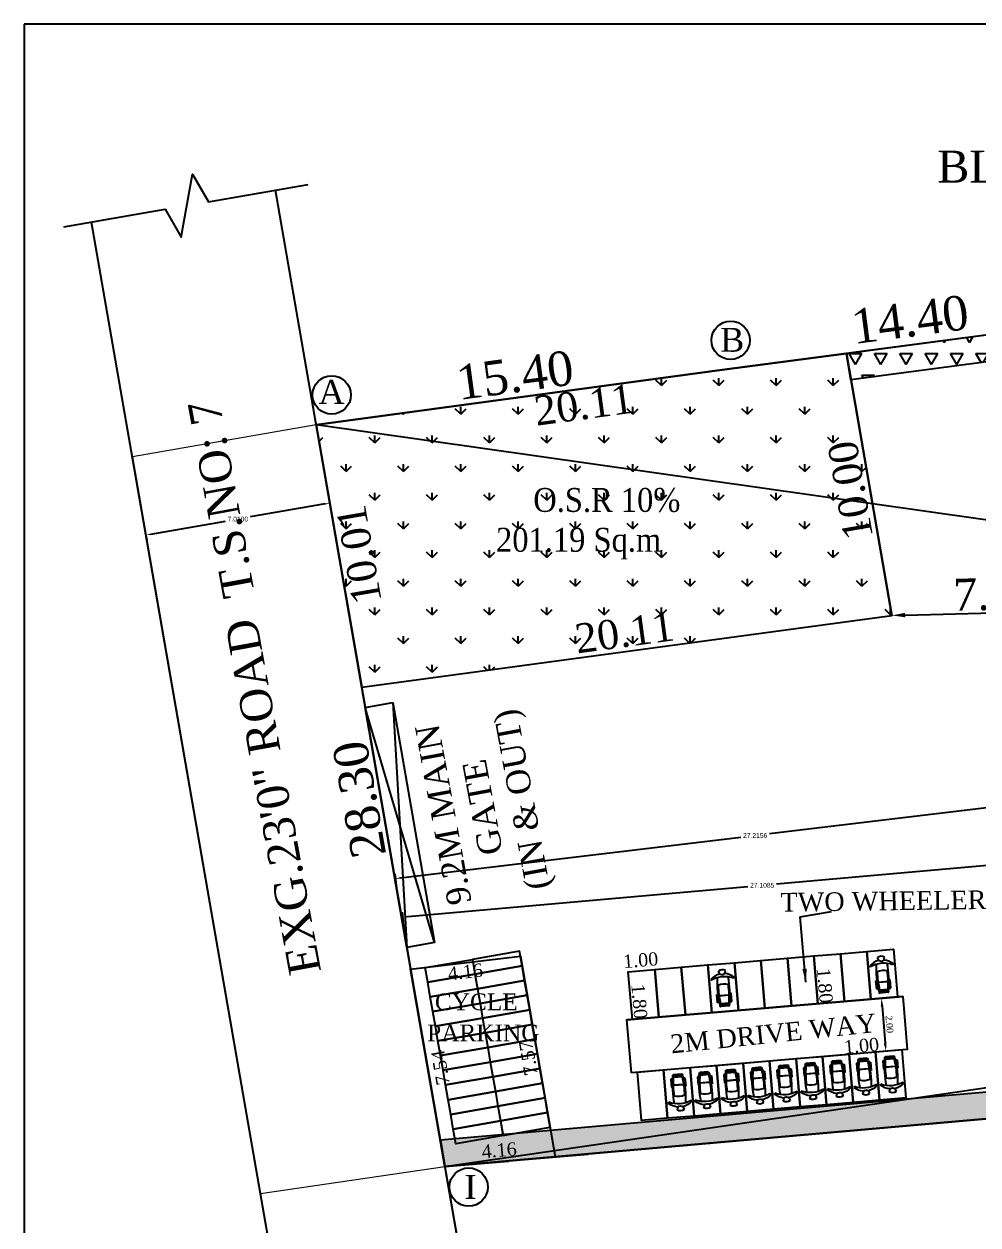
# Model space of a CAD drawing. Header units: metres. Extents: x 3660 to 3928, y -2018 to -1928.
# Drawn here: x 3660.39 to 3696.25, y -1979.98 to -1934.83 of the extents above; entities that cross this region are included whole.
import ezdxf

# ---------------------------------------------------------------- set-up
doc = ezdxf.new("R2010")
doc.units = ezdxf.units.M
doc.header["$LTSCALE"] = 2
for name, pattern in [('ACAD_ISO02W100', [15, 12, -3]), ('CONTINOUS', [0]), ('PHANTOM', [2.5, 1.25, -0.25, 0.25, -0.25, 0.25, -0.25])]:
    doc.linetypes.add(name, pattern=pattern)
for name, color, linetype in [('3', 4, 'PHANTOM'), ('BLK_1_LVL_0_FRONT_SETBACK', 2, 'Continuous'), ('CYCLE_PARKING', 250, 'Continuous'), ('OSR_PLAN', 7, 'Continuous'), ('PLOT_BOUNDARY', 70, 'Continuous'), ('RWH', 130, 'Continuous'), ('TWO_WHEELER_DRIVE_WAY', 6, 'Continuous')]:
    doc.layers.add(name, color=color, linetype=linetype)
doc.layers.add('NOTIFIED_ROAD', color=1, linetype='Continuous', lineweight=13)
doc.layers.add('ROAD_WIDTH', color=1, linetype='Continuous', lineweight=0)
doc.layers.add('SHORTEST_DIST_TO_ROAD', color=6, linetype='Continuous', plot=False)
doc.layers.add('TWO_WHEELER_PARKING', color=2, linetype='Continuous', plot=False)
doc.styles.add('1', font='times.ttf')
doc.styles.add('ANAND', font='times.ttf')
doc.styles.get("Standard").update_dxf_attribs({"font": 'arial.ttf'})
doc.styles.add('style1', font='times.ttf', dxfattribs={"width": 0.9})
doc.styles.add('style3', font='times.ttf')
doc.dimstyles.new('PLAN INNER', dxfattribs={"dimtxt": 1.25, "dimasz": 0.1, "dimexe": 0.18, "dimexo": 0.0625, "dimgap": 0.09, "dimtad": 1, "dimzin": 0, "dimdsep": 46, "dimtxsty": 'ANAND', "dimcen": 0.09, "dimse1": 1, "dimse2": 1, "dimsd1": 1, "dimsd2": 1, "dimadec": 0, "dimazin": 0, "dimtfac": 1, "dimtix": 1, "dimtofl": 0, "dimtmove": 2, "dimatfit": 0, "dimfxl": 0, "dimtolj": 1, "dimtzin": 0, "dimarcsym": 0})
doc.dimstyles.new('SETBACK', dxfattribs={"dimtxt": 1.25, "dimasz": 0.5, "dimexe": 0.18, "dimexo": 0.0625, "dimgap": 0.09, "dimtad": 1, "dimzin": 0, "dimdsep": 46, "dimtxsty": 'ANAND', "dimcen": 0.09, "dimse1": 1, "dimse2": 1, "dimadec": 0, "dimazin": 0, "dimtfac": 1, "dimtix": 1, "dimtofl": 0, "dimtmove": 2, "dimatfit": 0, "dimfxl": 0, "dimtolj": 1, "dimtzin": 0, "dimarcsym": 0})
doc.dimstyles.new('SITE PLAN', dxfattribs={"dimtxt": 1.75, "dimasz": 0.5, "dimexe": 0.18, "dimexo": 0.0625, "dimgap": 0.09, "dimtad": 1, "dimzin": 0, "dimdsep": 46, "dimtxsty": 'ANAND', "dimcen": 0.09, "dimse1": 1, "dimse2": 1, "dimsd1": 1, "dimsd2": 1, "dimadec": 0, "dimazin": 0, "dimtfac": 1, "dimtix": 1, "dimtofl": 0, "dimtmove": 2, "dimatfit": 0, "dimfxl": 0, "dimtolj": 1, "dimtzin": 0, "dimarcsym": 0})
doc.dimstyles.new('STANDARD$0', dxfattribs={"dimtxt": 7, "dimasz": 3, "dimexe": 3, "dimexo": 1, "dimgap": 1.5, "dimtad": 1, "dimdec": 1, "dimzin": 1, "dimdsep": 46, "dimlunit": 4, "dimtxsty": 'Standard', "dimblk": 'OBLIQUE', "dimcen": 0.09375, "dimdle": 1, "dimclrd": 8, "dimclre": 8, "dimclrt": 7, "dimadec": 1, "dimazin": 0, "dimtfac": 1, "dimtdec": 1, "dimtix": 1, "dimtmove": 2, "dimatfit": 3, "dimldrblk": 'ARCHTICK', "dimfxl": 0, "dimfrac": 2, "dimtolj": 1, "dimtzin": 0, "dimarcsym": 0})
doc.dimstyles.new('V1', dxfattribs={"dimtxt": 0.5, "dimasz": 0.3, "dimexe": 0.18, "dimexo": 0.0625, "dimgap": 0.09, "dimtad": 1, "dimzin": 0, "dimdsep": 46, "dimtxsty": 'ANAND', "dimcen": 0.09, "dimse1": 1, "dimse2": 1, "dimadec": 0, "dimazin": 0, "dimtfac": 1, "dimtix": 1, "dimtofl": 0, "dimtmove": 2, "dimatfit": 0, "dimfxl": 0, "dimtolj": 1, "dimtzin": 0, "dimarcsym": 0})

# ---------------------------------------------------------------- blocks, each defined once
blk = doc.blocks.new('*D79')
at = {"layer": 'Defpoints', "color": 0}
for p in [(3686.573, -1947.427), (3686.629, -1947.832), (3671.369, -1949.906)]:
    blk.add_point(p, dxfattribs=at)
at = {"color": 0, "insert": (3678.841, -1948.042), "char_height": 1.3, "attachment_point": 5, "rotation": 7.7372, "style": 'ANAND'}
blk.add_mtext('\\A1;15.40', dxfattribs=at)
blk = doc.blocks.new('*D80')
at = {"layer": 'Defpoints', "color": 0}
for p in [(3700.861, -1945.622), (3700.905, -1945.953), (3686.629, -1947.832)]:
    blk.add_point(p, dxfattribs=at)
at = {"color": 0, "insert": (3693.693, -1945.949), "char_height": 1.3, "attachment_point": 5, "rotation": 7.4971, "style": 'ANAND'}
blk.add_mtext('\\A1;14.40', dxfattribs=at)
blk = doc.blocks.new('*D84')
at = {"layer": 'Defpoints', "color": 0}
for p in [(3674.319, -1966.893), (3745.066, -1971.391), (3745.044, -1971.716)]:
    blk.add_point(p, dxfattribs=at)
at = {"color": 0, "insert": (3709.967, -1970.431), "char_height": 1.3, "attachment_point": 5, "rotation": 356.0988, "style": 'ANAND'}
blk.add_mtext('\\A1;70.89', dxfattribs=at)
blk = doc.blocks.new('*D85')
at = {"layer": 'Defpoints', "color": 0}
for p in [(3671.369, -1949.906), (3676.211, -1977.788), (3674.68, -1978.054)]:
    blk.add_point(p, dxfattribs=at)
at = {"color": 0, "insert": (3673, -1963.984), "char_height": 1.3, "attachment_point": 5, "rotation": 99.8531, "style": 'ANAND'}
blk.add_mtext('\\A1;28.30', dxfattribs=at)
blk = doc.blocks.new('SCOOTER')
at = {"ltscale": 0.5}
for p, q in [((244, 1032), (501, 1032)), ((201, 918), (148, 918)), ((148, 918), (148, 682)), ((148, 682), (178, 682)), ((211, 977), (525, 977)), ((211, 735), (525, 735)), ((211, 729), (525, 729)), ((236, 952), (500, 952)), ((244, 986), (501, 986)), ((535, 918), (588, 918)), ((588, 682), (557, 682)), ((588, 918), (588, 682)), ((0, 247), (19, 269)), ((287, 114), (259, 31)), ((446, 114), (477, 31)), ((736, 247), (717, 269))]:
    blk.add_line(p, q, dxfattribs=at)
for centre, radius, start, end in [((244, 1009), 22.9, 90, 270), ((501, 1009), 22.9, 270, 90), ((2733, 554), 2558, 170.4721, 187.6014), ((2733, 554), 2528, 170.9457, 182.8275), ((-1997, 554), 2528, 357.1725, 9.0543), ((-1997, 554), 2558, 352.3986, 9.5279), ((368, 963), 557, 253.2791, 286.7209), ((368, 665), 557, 228.6779, 261.6684), ((368, 1119), 919, 247.6785, 292.3215), ((368, 208), 208, 238.266, 301.734), ((366, -11), 148, 57.3208, 122.3907), ((368, 665), 557, 278.0431, 311.3221)]:
    blk.add_arc(centre, radius, start, end, dxfattribs=at)
blk = doc.blocks.new('*D74')
at = {"layer": 'Defpoints', "color": 0}
for p in [(3691.404, -1973.631), (3692.4, -1973.546), (3692.4, -1973.546)]:
    blk.add_point(p, dxfattribs=at)
at = {"color": 0, "insert": (3691.873, -1973.245), "char_height": 0.5, "attachment_point": 5, "rotation": 4.8628, "style": 'ANAND'}
blk.add_mtext('\\A1;1.00', dxfattribs=at)
blk = doc.blocks.new('*D75')
at = {"layer": 'Defpoints', "color": 0}
for p in [(3683.105, -1970.463), (3683.258, -1972.256), (3683.861, -1972.205)]:
    blk.add_point(p, dxfattribs=at)
at = {"color": 0, "insert": (3683.517, -1971.578), "char_height": 0.5, "attachment_point": 5, "rotation": 274.8628, "style": 'ANAND'}
blk.add_mtext('\\A1;1.80', dxfattribs=at)
blk = doc.blocks.new('*D76')
at = {"layer": 'Defpoints', "color": 0}
for p in [(3683.101, -1970.414), (3684.098, -1970.329), (3684.098, -1970.329)]:
    blk.add_point(p, dxfattribs=at)
at = {"color": 0, "insert": (3683.57, -1970.028), "char_height": 0.5, "attachment_point": 5, "rotation": 4.8628, "style": 'ANAND'}
blk.add_mtext('\\A1;1.00', dxfattribs=at)
blk = doc.blocks.new('*D77')
at = {"layer": 'Defpoints', "color": 0}
for p in [(3690.08, -1969.869), (3690.233, -1971.663), (3690.836, -1971.611)]:
    blk.add_point(p, dxfattribs=at)
at = {"color": 0, "insert": (3690.492, -1970.985), "char_height": 0.5, "attachment_point": 5, "rotation": 274.8628, "style": 'ANAND'}
blk.add_mtext('\\A1;1.80', dxfattribs=at)
blk = doc.blocks.new('*D91')
at = {"layer": 'Defpoints', "color": 0}
for p in [(3701.64, -1966.021), (3701.698, -1966.67, 0.001), (3674.694, -1969.052, 0.001)]:
    blk.add_point(p, dxfattribs=at)
at = {"layer": 'SHORTEST_DIST_TO_ROAD', "color": 0, "lineweight": -2}
for p, q in [((3701.461, -1966.037), (3688.674, -1967.165)), ((3701.692, -1966.608), (3701.625, -1965.842)), ((3674.816, -1968.387), (3687.603, -1967.259)), ((3674.689, -1968.99), (3674.621, -1968.224))]:
    blk.add_line(p, q, dxfattribs=at)
at = {"layer": 'SHORTEST_DIST_TO_ROAD', "color": 0}
for points in [[(3701.458, -1966.007), (3701.464, -1966.067), (3701.64, -1966.021)], [(3674.813, -1968.358), (3674.819, -1968.417), (3674.637, -1968.403)]]:
    blk.add_solid(points, dxfattribs=at)
at = {"layer": 'SHORTEST_DIST_TO_ROAD', "color": 0, "insert": (3688.139, -1967.212), "char_height": 0.18, "attachment_point": 5}
blk.add_mtext('\\A1;27.1085', dxfattribs=at)
blk = doc.blocks.new('*D92')
at = {"layer": 'Defpoints', "color": 0}
for p in [(3679.049, -1969.873, 0.001), (3674.921, -1970.361, 0.001), (3679.095, -1970.264)]:
    blk.add_point(p, dxfattribs=at)
at = {"color": 0, "insert": (3676.977, -1970.468), "char_height": 0.5, "attachment_point": 5, "rotation": 6.741, "style": 'ANAND'}
blk.add_mtext('\\A1;4.16', dxfattribs=at)
blk = doc.blocks.new('*D93')
at = {"layer": 'Defpoints', "color": 0}
for p in [(3680.352, -1977.335), (3680.36, -1977.422, 0.001), (3676.211, -1977.788, 0.001)]:
    blk.add_point(p, dxfattribs=at)
at = {"color": 0, "insert": (3678.248, -1977.174), "char_height": 0.5, "attachment_point": 5, "rotation": 5.0413, "style": 'ANAND'}
blk.add_mtext('\\A1;4.16', dxfattribs=at)
blk = doc.blocks.new('*D94')
at = {"layer": 'Defpoints', "color": 0}
for p in [(3678.547, -1969.96), (3679.049, -1969.873, 0.001), (3680.343, -1977.326, 0.001)]:
    blk.add_point(p, dxfattribs=at)
at = {"color": 0, "insert": (3679.352, -1973.711), "char_height": 0.5, "attachment_point": 5, "rotation": 99.8522, "style": 'ANAND'}
blk.add_mtext('\\A1;7.57', dxfattribs=at)
blk = doc.blocks.new('*D78')
at = {"layer": 'Defpoints', "color": 0}
for p in [(3674.921, -1970.361, 0.001), (3675.198, -1970.313), (3676.211, -1977.788, 0.001)]:
    blk.add_point(p, dxfattribs=at)
at = {"color": 0, "insert": (3676.045, -1974.068), "char_height": 0.5, "attachment_point": 5, "rotation": 99.8532, "style": 'ANAND'}
blk.add_mtext('\\A1;7.54', dxfattribs=at)
blk = doc.blocks.new('*D100')
at = {"color": 0, "lineweight": -2}
blk.add_line((3693.513, -1957.054), (3700.333, -1956.882), dxfattribs=at)
at = {"color": 0}
for points in [[(3693.511, -1956.97), (3693.515, -1957.137), (3693.013, -1957.066)], [(3700.331, -1956.799), (3700.335, -1956.965), (3700.833, -1956.869)]]:
    blk.add_solid(points, dxfattribs=at)
at = {"layer": 'Defpoints', "color": 0}
for p in [(3693.013, -1957.066, 0.001), (3700.833, -1956.869, 0.001), (3700.833, -1956.869)]:
    blk.add_point(p, dxfattribs=at)
at = {"color": 0, "insert": (3696.905, -1956.266), "char_height": 1.2, "attachment_point": 5, "rotation": 1.4437, "style": 'ANAND'}
blk.add_mtext('\\A1;7.82', dxfattribs=at)
blk = doc.blocks.new('*D101')
at = {"layer": 'Defpoints', "color": 0}
for p in [(3671.769, -1949.836), (3671.369, -1949.906, 0.001), (3673.081, -1959.765, 0.001)]:
    blk.add_point(p, dxfattribs=at)
at = {"color": 0, "insert": (3672.987, -1954.788), "char_height": 1.1, "attachment_point": 5, "rotation": 99.8531, "style": 'ANAND'}
blk.add_mtext('\\A1;10.01', dxfattribs=at)
blk = doc.blocks.new('*D102')
at = {"layer": 'Defpoints', "color": 0}
for p in [(3691.302, -1947.217, 0.001), (3691.415, -1948.049), (3671.369, -1949.906, 0.001)]:
    blk.add_point(p, dxfattribs=at)
at = {"color": 0, "insert": (3681.427, -1949.155), "char_height": 1.1, "attachment_point": 5, "rotation": 7.6809, "style": 'ANAND'}
blk.add_mtext('\\A1;20.11', dxfattribs=at)
blk = doc.blocks.new('*D103')
at = {"layer": 'Defpoints', "color": 0}
for p in [(3691.302, -1947.217, 0.001), (3693.013, -1957.066), (3692.113, -1957.223)]:
    blk.add_point(p, dxfattribs=at)
at = {"color": 0, "insert": (3691.461, -1952.367), "char_height": 1.1, "attachment_point": 5, "rotation": 99.8541, "style": 'ANAND'}
blk.add_mtext('\\A1;10.00', dxfattribs=at)
blk = doc.blocks.new('*D104')
at = {"layer": 'Defpoints', "color": 0}
for p in [(3692.971, -1956.753), (3693.013, -1957.066), (3673.081, -1959.765, 0.001)]:
    blk.add_point(p, dxfattribs=at)
at = {"color": 0, "insert": (3682.961, -1957.714), "char_height": 1.1, "attachment_point": 5, "rotation": 7.7104, "style": 'ANAND'}
blk.add_mtext('\\A1;20.11', dxfattribs=at)
blk = doc.blocks.new('*D124')
at = {"layer": 'Defpoints', "color": 0}
for p in [(3692.936, -1971.433, 0.001), (3692.789, -1973.452), (3693.105, -1973.425)]:
    blk.add_point(p, dxfattribs=at)
at = {"layer": 'TWO_WHEELER_DRIVE_WAY', "color": 0, "lineweight": -2}
blk.add_line((3692.644, -1971.759), (3692.763, -1973.153), dxfattribs=at)
at = {"layer": 'TWO_WHEELER_DRIVE_WAY', "color": 0}
for points in [[(3692.694, -1971.754), (3692.595, -1971.763), (3692.619, -1971.46)], [(3692.813, -1973.149), (3692.713, -1973.158), (3692.789, -1973.452)]]:
    blk.add_solid(points, dxfattribs=at)
at = {"layer": 'TWO_WHEELER_DRIVE_WAY', "color": 0, "insert": (3692.921, -1972.438), "char_height": 0.25, "attachment_point": 5, "rotation": 274.8628, "style": 'ANAND'}
blk.add_mtext('\\A1;2.00', dxfattribs=at)
blk = doc.blocks.new('*D125')
at = {"layer": 'Defpoints', "color": 0}
for p in [(3701.464, -1964.361, 0.001), (3674.364, -1966.955), (3674.44, -1967.592, 0.001)]:
    blk.add_point(p, dxfattribs=at)
at = {"layer": 'SHORTEST_DIST_TO_ROAD', "color": 0, "lineweight": -2}
for p, q in [((3701.209, -1963.746), (3688.411, -1965.276)), ((3701.456, -1964.299), (3701.366, -1963.546)), ((3674.543, -1966.934), (3687.341, -1965.404)), ((3674.433, -1967.53), (3674.343, -1966.777))]:
    blk.add_line(p, q, dxfattribs=at)
at = {"layer": 'SHORTEST_DIST_TO_ROAD', "color": 0}
for points in [[(3701.205, -1963.716), (3701.212, -1963.775), (3701.387, -1963.724)], [(3674.539, -1966.904), (3674.547, -1966.964), (3674.364, -1966.955)]]:
    blk.add_solid(points, dxfattribs=at)
at = {"layer": 'SHORTEST_DIST_TO_ROAD', "color": 0, "insert": (3687.876, -1965.34), "char_height": 0.18, "attachment_point": 5}
blk.add_mtext('\\A1;27.2156', dxfattribs=at)
blk = doc.blocks.new('*D126')
at = {"layer": 'Defpoints', "color": 0}
for p in [(3671.879, -1952.846), (3671.879, -1952.846), (3664.973, -1954.046, 0.001)]:
    blk.add_point(p, dxfattribs=at)
at = {"layer": 'ROAD_WIDTH', "color": 0, "lineweight": -2}
for p, q in [((3671.702, -1952.877), (3668.889, -1953.366)), ((3671.89, -1952.908), (3671.91, -1953.024)), ((3665.15, -1954.015), (3667.963, -1953.527)), ((3664.983, -1954.108), (3665.004, -1954.223))]:
    blk.add_line(p, q, dxfattribs=at)
at = {"layer": 'ROAD_WIDTH', "color": 0}
for points in [[(3671.697, -1952.848), (3671.707, -1952.907), (3671.879, -1952.846)], [(3665.145, -1953.986), (3665.155, -1954.045), (3664.973, -1954.046)]]:
    blk.add_solid(points, dxfattribs=at)
at = {"layer": 'ROAD_WIDTH', "color": 0, "insert": (3668.426, -1953.446), "char_height": 0.18, "attachment_point": 5}
blk.add_mtext('\\A1;7.0100', dxfattribs=at)

msp = doc.modelspace()

# ---------------------------------------------------------------- hatches: boundary and pattern name
h = msp.add_hatch()
h.set_pattern_fill('GRASS', color=256, scale=0.06)
h.set_pattern_definition([(90, (-1.1512, 6.3916), (-1.07763073, 1.07763073), [0.28575, -1.86951147]), (45, (-1.1512, 6.3916), (-1.07763073, 1.07763073), [0.28575, -1.23825]), (135, (-1.1512, 6.3916), (-1.07763073, -1.07763073), [0.28575, -1.23825])])
h.paths.add_polyline_path([(3693.01321, -1957.06633), (3691.30239, -1947.21719), (3686.62854, -1947.83227), (3671.36858, -1949.90558), (3673.08101, -1959.76497)])
h.paths.add_polyline_path([(3674.49372, -1956.65634), (3673.77423, -1952.51385), (3671.46017, -1952.91577), (3672.17966, -1957.05826)], flags=24)
h.paths.add_polyline_path([(3679.58009, -1950.57955), (3683.74687, -1950.0176), (3683.43296, -1947.68997), (3679.26617, -1948.25192)], flags=24)
h.paths.add_polyline_path([(3692.97973, -1954.30383), (3692.26017, -1950.16135), (3689.94612, -1950.56331), (3690.66568, -1954.70578)], flags=25)
h.paths.add_polyline_path([(3681.11528, -1959.13952), (3685.28177, -1958.57541), (3684.96666, -1956.24795), (3680.80016, -1956.81205)], flags=25)
h.paths.add_polyline_path([(3676.38047, -1955.18368), (3685.05618, -1955.18368), (3685.05618, -1951.76749), (3676.38047, -1951.76749)], flags=24)
at = {"layer": '3', "linetype": 'CONTINOUS'}
h = msp.add_hatch(dxfattribs=at)
h.set_pattern_fill('TRIANG', color=3, scale=0.1)
h.set_pattern_definition([(60, (1060.84346, -1708.41125), (-0.47625, 0.8248892), [0.47625, -0.47625]), (120, (1060.84346, -1708.41125), (-0.9525, 5e-10), [0.47625, -0.47625]), (0, (1060.6053, -1707.9988), (0.47625, 0.8248892), [0.47625, -0.47625])])
h.paths.add_polyline_path([(3717.90756, -1944.85009), (3720.18962, -1944.52334), (3736.83509, -1942.0704), (3736.58457, -1941.16567), (3717.77664, -1943.85864), (3705.167, -1945.38389), (3700.90489, -1945.95349), (3686.62854, -1947.83227), (3691.30239, -1947.21719), (3691.47599, -1948.21659), (3696.77408, -1947.50573), (3705.29328, -1946.37591)])
h = msp.add_hatch(dxfattribs=at)
h.set_pattern_fill('TRIANG', color=3, scale=0.1)
h.set_pattern_definition([(60, (1060.84346, -1708.41125), (-0.47625, 0.8248892), [0.47625, -0.47625]), (120, (1060.84346, -1708.41125), (-0.9525, 5e-10), [0.47625, -0.47625]), (0, (1060.6053, -1707.9988), (0.47625, 0.8248892), [0.47625, -0.47625])])
h.paths.add_polyline_path([(3676.04022, -1976.79936), (3676.21136, -1977.78814), (3744.03117, -1971.80543), (3743.76533, -1970.84537)])
h.paths.add_polyline_path([(3700.31931, -1975.66146), (3700.30975, -1975.66231), (3702.86205, -1975.43716), (3702.87161, -1975.43631)], flags=17)

# ---------------------------------------------------------------- linework, layer by layer
at = {"color": 5}
for p, q in [((3700.90489, -1945.95349, 0.00131), (3686.62854, -1947.83227, 0.00131)), ((3686.62854, -1947.83227, 0.00131), (3671.36858, -1949.90558, 0.00131)), ((3671.36858, -1949.90558, 0.00131), (3677.2695, -1983.88043, 0.00131)), ((3745.04405, -1971.71608, 0.00131), (3676.21136, -1977.78814, 0.00131))]:
    msp.add_line(p, q, dxfattribs=at)
msp.add_line((3693.42444, -1971.39108, 0.00131), (3683.04865, -1972.27382, 0.00131))
at = {"color": 5, "linetype": 'ACAD_ISO02W100', "ltscale": 0.1}
msp.add_line((3676.21136, -1977.78814, 0.00131), (3745.04405, -1971.71608, 0.00131), dxfattribs=at)
for points, elevation in [([(3660.38634, -1934.83478), (3660.38634, -2005.34153), (3750.06687, -2005.34153), (3750.06687, -1934.83478)], 0.00174), ([(3671.36858, -1949.90558), (3676.21136, -1977.78814), (3676.21136, -1977.78814), (3745.04405, -1971.71608), (3745.04405, -1971.71608), (3736.58457, -1941.16567), (3722.32994, -1943.20669), (3717.77664, -1943.85864), (3705.16828, -1945.38372), (3700.90489, -1945.95349), (3686.62854, -1947.83227)], 0.00131), ([(3676.21136, -1977.78814), (3745.04405, -1971.71608), (3745.04405, -1971.71608), (3676.21136, -1977.78814)], 0.00131)]:
    msp.add_lwpolyline(points, close=True, dxfattribs=dict(elevation=elevation))
at = {"ltscale": 15, "elevation": 0.00131}
msp.add_lwpolyline([(3661.8864, -1942.46012), (3665.69862, -1941.79799), (3666.2975, -1942.84144), (3666.7214, -1940.4729), (3667.32027, -1941.51634), (3671.07326, -1940.8645)], dxfattribs=at)
for centre in [(3686.94963, -1946.72421), (3671.95402, -1948.77797), (3677.1022, -1978.55581)]:
    msp.add_circle(centre, 0.72067)
at = {"layer": '3', "color": 3, "linetype": 'CONTINOUS'}
msp.add_line((3673.08101, -1959.76497, 0.00131), (3693.01321, -1957.06633, 0.00131), dxfattribs=at)
at = {"layer": '3', "color": 6, "linetype": 'CONTINOUS'}
for p, q in [((3675.81755, -1969.36576, 0.00131), (3673.21276, -1960.52354, 0.00131)), ((3674.25049, -1960.3433, 0.00131), (3674.77982, -1969.546, 0.00131))]:
    msp.add_line(p, q, dxfattribs=at)
at = {"layer": '3', "color": 2, "linetype": 'CONTINOUS'}
msp.add_line((3693.59398, -1973.38388, 0.00131), (3683.21909, -1974.26654, 0.00131), dxfattribs=at)
at = {"layer": '3', "color": 6, "linetype": 'CONTINOUS', "elevation": 0.00131}
for points in [[(3677.2695, -1983.88043), (3669.83562, -1941.07946)], [(3670.3629, -1985.08), (3662.92901, -1942.27903)]]:
    msp.add_lwpolyline(points, dxfattribs=at)
at = {"layer": '3', "color": 3, "linetype": 'CONTINOUS', "elevation": 0.00131}
for points in [[(3691.30239, -1947.21719), (3686.62854, -1947.83227), (3705.167, -1945.38389), (3717.77664, -1943.85864), (3736.58457, -1941.16567), (3736.83509, -1942.0704), (3720.18962, -1944.52334), (3717.90756, -1944.85009), (3705.29328, -1946.37591), (3696.77408, -1947.50573), (3691.47599, -1948.21659)], [(3676.21136, -1977.78814), (3674.92132, -1970.36066), (3679.04872, -1969.87281), (3680.35981, -1977.42219)]]:
    msp.add_lwpolyline(points, close=True, dxfattribs=at)
msp.add_lwpolyline([(3671.36858, -1949.90558), (3686.62854, -1947.83227), (3691.30239, -1947.21719), (3693.01321, -1957.06633)], dxfattribs=at)
at = {"layer": '3', "color": 6, "linetype": 'CONTINOUS', "elevation": 0.00131}
msp.add_lwpolyline([(3674.25049, -1960.3433), (3675.81755, -1969.36576), (3674.77982, -1969.546), (3673.21276, -1960.52354)], close=True, dxfattribs=at)
at = {"layer": 'BLK_1_LVL_0_FRONT_SETBACK', "color": 2, "elevation": 0.00131}
msp.add_lwpolyline([(3700.5848, -1954.05455), (3671.36858, -1949.90558), (3676.21136, -1977.78814), (3702.34227, -1973.97718)], close=True, dxfattribs=at)
at = {"layer": 'CYCLE_PARKING'}
for points in [[(3677.33869, -1970.54882), (3679.11212, -1970.24066), (3679.01624, -1969.68892), (3677.24282, -1969.99709)], [(3677.33879, -1970.5488), (3675.56542, -1970.8573), (3675.46945, -1970.30558), (3677.24282, -1969.99709)], [(3677.43475, -1971.10052), (3675.6614, -1971.40901), (3675.56542, -1970.8573), (3677.33878, -1970.5488)], [(3677.43458, -1971.10055), (3679.20799, -1970.79239), (3679.11212, -1970.24066), (3677.3387, -1970.54882)]]:
    msp.add_lwpolyline(points, close=True, dxfattribs=at)
at = {"layer": 'CYCLE_PARKING', "elevation": 0.00131}
for points in [[(3677.53064, -1971.65225), (3675.75727, -1971.96074), (3675.66129, -1971.40903), (3677.43466, -1971.10053)], [(3677.53054, -1971.65226), (3679.30396, -1971.3441), (3679.20809, -1970.79237), (3677.43466, -1971.10053)], [(3677.62642, -1972.20399), (3679.39984, -1971.89583), (3679.30396, -1971.3441), (3677.53055, -1971.65226)], [(3677.6266, -1972.20396), (3675.85325, -1972.51246), (3675.75727, -1971.96074), (3677.53063, -1971.65225)], [(3677.72218, -1972.75575), (3679.49561, -1972.44758), (3679.39973, -1971.89585), (3677.6263, -1972.20401)], [(3677.7227, -1972.75565), (3675.94933, -1973.06415), (3675.85335, -1972.51244), (3677.62672, -1972.20394)], [(3677.81806, -1973.30747), (3679.59148, -1972.99932), (3679.49561, -1972.44758), (3677.72219, -1972.75574)], [(3677.81866, -1973.30737), (3676.0453, -1973.61586), (3675.94933, -1973.06415), (3677.72268, -1972.75566)], [(3677.91444, -1973.85912), (3676.14107, -1974.16761), (3676.0451, -1973.6159), (3677.81847, -1973.3074)], [(3677.91413, -1973.85917), (3679.68756, -1973.55101), (3679.59169, -1972.99928), (3677.81826, -1973.30744)], [(3678.01002, -1974.4109), (3679.78343, -1974.10274), (3679.68756, -1973.55101), (3677.91414, -1973.85917)], [(3678.0104, -1974.41083), (3676.23705, -1974.71933), (3676.14107, -1974.16761), (3677.91443, -1973.85912)], [(3678.10577, -1974.96265), (3679.8792, -1974.65449), (3679.78333, -1974.10276), (3678.0099, -1974.41092)], [(3678.1065, -1974.96253), (3676.33313, -1975.27102), (3676.23715, -1974.71931), (3678.01052, -1974.41081)], [(3678.20166, -1975.51438), (3679.97507, -1975.20622), (3679.8792, -1974.65449), (3678.10579, -1974.96265)], [(3678.20246, -1975.51424), (3676.4291, -1975.82274), (3676.33313, -1975.27102), (3678.10648, -1974.96253)], [(3678.29856, -1976.06594), (3676.52519, -1976.37443), (3676.42921, -1975.82272), (3678.20258, -1975.51422)], [(3678.29741, -1976.06614), (3680.07084, -1975.75797), (3679.97497, -1975.20624), (3678.20154, -1975.5144)], [(3678.39452, -1976.61765), (3676.62116, -1976.92615), (3676.52519, -1976.37443), (3678.29854, -1976.06594)], [(3678.3933, -1976.61786), (3680.16671, -1976.30971), (3680.07084, -1975.75797), (3678.29743, -1976.06613)]]:
    msp.add_lwpolyline(points, close=True, dxfattribs=at)
at = {"layer": 'NOTIFIED_ROAD', "color": 1, "elevation": 0.00131}
msp.add_lwpolyline([(3671.36858, -1949.90558), (3664.46198, -1951.10515), (3669.27218, -1978.80016), (3676.21136, -1977.78814)], close=True, dxfattribs=at)
at = {"layer": 'OSR_PLAN', "elevation": 0.00131}
msp.add_lwpolyline([(3671.36858, -1949.90558), (3673.08101, -1959.76497), (3693.01321, -1957.06633), (3691.30239, -1947.21719), (3686.62854, -1947.83227)], close=True, dxfattribs=at)
at = {"layer": 'PLOT_BOUNDARY', "color": 70, "elevation": 0.00131}
msp.add_lwpolyline([(3676.21136, -1977.78814), (3745.04405, -1971.71608), (3736.58457, -1941.16567), (3722.32994, -1943.20669), (3717.77664, -1943.85864), (3705.167, -1945.38389), (3700.90489, -1945.95349), (3686.62854, -1947.83227), (3671.36858, -1949.90558)], close=True, dxfattribs=at)
at = {"layer": 'ROAD_WIDTH', "color": 1, "elevation": 0.00131}
msp.add_lwpolyline([(3671.36858, -1949.90558), (3664.46198, -1951.10515), (3669.27218, -1978.80016), (3676.21136, -1977.78814)], close=True, dxfattribs=at)
at = {"layer": 'RWH', "color": 4, "elevation": 0.00131}
msp.add_lwpolyline([(3676.04022, -1976.79936), (3676.21136, -1977.78814), (3744.03117, -1971.80543), (3743.76533, -1970.84537), (3676.04022, -1976.79936)], dxfattribs=at)
at = {"layer": 'TWO_WHEELER_DRIVE_WAY', "color": 6, "elevation": 0.00131}
msp.add_lwpolyline([(3683.21909, -1974.26654), (3683.04865, -1972.27382), (3693.42444, -1971.39108), (3693.59398, -1973.38388)], close=True, dxfattribs=at)
at = {"layer": 'TWO_WHEELER_PARKING', "color": 2, "elevation": 0.00131}
for points in [[(3691.22902, -1971.57786), (3691.07643, -1969.78434), (3692.07283, -1969.69957), (3692.22542, -1971.49309)], [(3692.22542, -1971.49309), (3692.07283, -1969.69957), (3693.06923, -1969.6148), (3693.22182, -1971.40832)], [(3686.24702, -1972.00171), (3686.09443, -1970.20819), (3687.09083, -1970.12342), (3687.24342, -1971.91694)], [(3687.24342, -1971.91694), (3687.09083, -1970.12342), (3688.08723, -1970.03865), (3688.23982, -1971.83217)], [(3688.23982, -1971.83217), (3688.08723, -1970.03865), (3689.08363, -1969.95388), (3689.23622, -1971.7474)], [(3689.23622, -1971.7474), (3689.08363, -1969.95388), (3690.08003, -1969.86911), (3690.23262, -1971.66263)], [(3690.23262, -1971.66263), (3690.08003, -1969.86911), (3691.07643, -1969.78434), (3691.22902, -1971.57786)], [(3683.25781, -1972.25602), (3683.10523, -1970.4625), (3684.10163, -1970.37773), (3684.25421, -1972.17125)], [(3684.25421, -1972.17125), (3684.10163, -1970.37773), (3685.09803, -1970.29296), (3685.25061, -1972.08648)], [(3685.25061, -1972.08648), (3685.09803, -1970.29296), (3686.09443, -1970.20819), (3686.24702, -1972.00171)], [(3692.40004, -1973.48546), (3692.55263, -1975.27898), (3693.54903, -1975.19421), (3693.39644, -1973.40069)], [(3683.43244, -1974.24839), (3683.58502, -1976.04191), (3684.58142, -1975.95714), (3684.42884, -1974.16362)]]:
    msp.add_lwpolyline(points, close=True, dxfattribs=at)
at = {"layer": 'TWO_WHEELER_PARKING', "color": 2}
for points in [[(3688.41444, -1973.82454), (3688.56703, -1975.61806), (3689.56343, -1975.53329), (3689.41084, -1973.73977)], [(3689.41084, -1973.73977), (3689.56343, -1975.53329), (3690.55983, -1975.44852), (3690.40724, -1973.655)], [(3690.40724, -1973.655), (3690.55983, -1975.44852), (3691.55623, -1975.36375), (3691.40364, -1973.57023)], [(3691.40364, -1973.57023), (3691.55623, -1975.36375), (3692.55263, -1975.27898), (3692.40004, -1973.48546)], [(3684.42884, -1974.16362), (3684.58142, -1975.95714), (3685.57782, -1975.87237), (3685.42524, -1974.07885)], [(3685.42524, -1974.07885), (3685.57782, -1975.87237), (3686.57422, -1975.7876), (3686.42164, -1973.99408)], [(3686.42164, -1973.99408), (3686.57422, -1975.7876), (3687.57063, -1975.70283), (3687.41804, -1973.90931)], [(3687.41804, -1973.90931), (3687.57063, -1975.70283), (3688.56703, -1975.61806), (3688.41444, -1973.82454)]]:
    msp.add_lwpolyline(points, close=True, dxfattribs=at)

# ---------------------------------------------------------------- block references
at = {"extrusion": (0, 0, -1), "yscale": 0.0013312588230125, "zscale": -0.001210235294723}
for p, xscale, rotation in [((-3693.04752, -1969.84177, -0.00131), -0.001210235294723, 175.137190005919), ((-3687.06911, -1970.35039, -0.00131), -0.001210235294723, 175.137190005919), ((-3691.49648, -1975.14371), 0.001210235294723, 355.1371900059194), ((-3692.49288, -1975.05894), 0.001210235294723, 355.1371900059194), ((-3693.48928, -1974.97417, -0.00131), 0.001210235294723, 355.1371900059194), ((-3686.51448, -1975.56756), 0.001210235294723, 355.1371900059194), ((-3687.51088, -1975.48279), 0.001210235294723, 355.1371900059194), ((-3688.50728, -1975.39802), 0.001210235294723, 355.1371900059194), ((-3689.50368, -1975.31325), 0.001210235294723, 355.1371900059194), ((-3690.50008, -1975.22848), 0.001210235294723, 355.1371900059194), ((-3685.51808, -1975.65233), 0.001210235294723, 355.1371900059194)]:
    msp.add_blockref('SCOOTER', p, dxfattribs=dict(at, xscale=xscale, rotation=rotation))

# ---------------------------------------------------------------- texts
for s, height, style, p in [('BLOCK NO: 1', 1.2, 'ANAND', (3694.71705, -1940.79436, 0.00131)), ('CYCLE ', 0.629016, '1', (3675.83378, -1971.9071)), ('PARKING', 0.629016, '1', (3675.54138, -1973.07573))]:
    msp.add_text(s, height=height, dxfattribs=dict(style=style)).set_placement(p)
for s, height, rotation, style, p in [('B', 0.89712, 360, 'style3', (3686.55944, -1947.15528)), ('A', 0.89712, 360, 'style3', (3671.45889, -1949.1147)), ('T.S.NO: 7', 1.2, 100.397831, 'ANAND', (3669.0698, -1956.27087, 0.00131)), ('EXG.23\'0" ROAD', 1.2, 100.397831, 'ANAND', (3671.55996, -1970.44579, 0.00131)), ('TWO WHEELER PARKING', 0.702, 0.74283, '1', (3688.82917, -1968.20282, 0.00105)), ('2M DRIVE WAY', 0.702, 5.969383, '1', (3684.72648, -1973.5335, 0.00131)), ('I', 0.89712, 360, 'style3', (3676.94534, -1978.99953))]:
    msp.add_text(s, height=height, rotation=rotation, dxfattribs=dict(style=style)).set_placement(p)
at = {"insert": (3676.60511, -1952.27589, 0.00131), "char_height": 0.89856, "width": 11.0461326, "attachment_point": 1, "style": 'style1'}
msp.add_mtext('{\\W8.625682; }O.S.R 10%\\P     201.19 Sq.m', dxfattribs=at)
at = {"linetype": 'CONTINOUS', "insert": (3676.44345, -1968.62896, 0.00131), "char_height": 0.9, "width": 7.8626927, "attachment_point": 1, "rotation": 100.49596, "style": 'ANAND'}
msp.add_mtext('{\\W1.829378; }9.2M MAIN \\P{\\W6.617463; }GATE\\P{\\W1.888948; }(IN & OUT)\\P{\\W5.66664;  } ', dxfattribs=at)

# ---------------------------------------------------------------- dimensions: what is measured, and where the dimension line sits
for base, p1, p2, angle, dimstyle, override, picture, middle in [((3700.8612, -1945.62151, 0.00131), (3686.62854, -1947.83227, 0.00131), (3700.90489, -1945.95349, 0.00131), 7.497111, 'SITE PLAN', {"dimtxt": 1.3}, '*D80', (3693.69273, -1945.94915, 0.00131)), ((3686.57342, -1947.42657, 0.00131), (3671.36858, -1949.90558, 0.00131), (3686.62854, -1947.83227, 0.00131), 7.737154, 'SITE PLAN', {"dimtxt": 1.3}, '*D79', (3678.84125, -1948.04204, 0.00131)), ((3691.41457, -1948.04891), (3671.36858, -1949.90558, 0.00131), (3691.30239, -1947.21719, 0.00131), 7.680896, 'PLAN INNER', {"dimtxt": 1.1}, '*D102', (3681.42679, -1949.15472)), ((3692.11283, -1957.22273), (3691.30239, -1947.21719, 0.00131), (3693.01321, -1957.06633), 279.854087, 'PLAN INNER', {"dimtxt": 1.1}, '*D103', (3691.46058, -1952.36676)), ((3671.76936, -1949.83597), (3673.08101, -1959.76497, 0.00131), (3671.36858, -1949.90558, 0.00131), 99.853118, 'PLAN INNER', {"dimtxt": 1.1}, '*D101', (3672.98661, -1954.7884)), ((3692.97079, -1956.75296), (3673.08101, -1959.76497, 0.00131), (3693.01321, -1957.06633), 7.710439, 'PLAN INNER', {"dimtxt": 1.1}, '*D104', (3682.96124, -1957.71373)), ((3745.06619, -1971.3915, 0.00131), (3674.31904, -1966.893, 0.00131), (3745.04405, -1971.71608, 0.00131), 356.098771, 'SITE PLAN', {"dimtxt": 1.3}, '*D84', (3709.96676, -1970.43095, 0.00131)), ((3679.09491, -1970.26367), (3674.92132, -1970.36066, 0.00131), (3679.04872, -1969.87281, 0.00131), 6.740976, 'PLAN INNER', {"dimtxt": 0.5}, '*D92', (3676.97692, -1970.46785)), ((3678.54713, -1969.95992), (3680.34318, -1977.32647, 0.00131), (3679.04872, -1969.87281, 0.00131), 99.852226, 'PLAN INNER', {"dimtxt": 0.5}, '*D94', (3679.35155, -1973.71079)), ((3690.83587, -1971.61131, 0.00131), (3690.08003, -1969.86911, 0.00131), (3690.23262, -1971.66263, 0.00131), 274.86281, 'V1', {"dimtxt": 0.5, "dimsd1": 1, "dimsd2": 1}, '*D77', (3690.4915, -1970.98507, 0.00131)), ((3675.19848, -1970.31252), (3676.21136, -1977.78814, 0.00131), (3674.92132, -1970.36066, 0.00131), 99.853153, 'PLAN INNER', {"dimtxt": 0.5}, '*D78', (3676.04497, -1974.06835)), ((3683.86107, -1972.2047, 0.00131), (3683.10523, -1970.4625, 0.00131), (3683.25781, -1972.25602, 0.00131), 274.86281, 'V1', {"dimtxt": 0.5, "dimsd1": 1, "dimsd2": 1}, '*D75', (3683.5167, -1971.57846, 0.00131))]:
    dim = msp.add_linear_dim(base=base, p1=p1, p2=p2, angle=angle, dimstyle=dimstyle, override=override)
    dim.commit()
    dim.dimension.update_dxf_attribs({"geometry": picture, "text_midpoint": middle, "dimtype": 161})
for p1, p2, distance, dimstyle, override, picture, middle in [((3671.36858, -1949.90558, 0.00131), (3676.21136, -1977.78814, 0.00131), -1.55465, 'SITE PLAN', {"dimtxt": 1.3}, '*D85', (3673.00026, -1963.98402, 0.00131)), ((3693.01321, -1957.06633, 0.00131), (3700.8331, -1956.86925, 0.00131), 0, 'SETBACK', {"dimtxt": 1.2, "dimtmove": 1}, '*D100', (3696.90547, -1956.2659)), ((3683.10111, -1970.41407, 0.00131), (3684.09751, -1970.3293, 0.00131), 0, 'V1', {"dimtxt": 0.5, "dimsd1": 1, "dimsd2": 1}, '*D76', (3683.57006, -1970.02788, 0.00131)), ((3691.40368, -1973.63084, 0.00131), (3692.40008, -1973.54607, 0.00131), 0, 'V1', {"dimtxt": 0.5, "dimsd1": 1, "dimsd2": 1}, '*D74', (3691.87263, -1973.24465, 0.00131)), ((3676.21136, -1977.78814, 0.00131), (3680.35981, -1977.42219, 0.00131), 0.08752, 'PLAN INNER', {"dimtxt": 0.5}, '*D93', (3678.24757, -1977.17427))]:
    dim = msp.add_aligned_dim(p1=p1, p2=p2, distance=distance, dimstyle=dimstyle, override=override)
    dim.commit()
    dim.dimension.update_dxf_attribs({"geometry": picture, "text_midpoint": middle})
at = {"layer": 'ROAD_WIDTH', "color": 1}
dim = msp.add_aligned_dim(p1=(3664.97276, -1954.04601, 0.00131), p2=(3671.87936, -1952.84644), distance=0, dimstyle='STANDARD$0', override={"dimtxt": 0.18, "dimasz": 0.18, "dimexe": 0.18, "dimexo": 0.0625, "dimgap": 0.09, "dimtad": 0, "dimtih": 1, "dimtoh": 1, "dimdec": 4, "dimzin": 0, "dimlunit": 2, "dimpost": '', "dimcen": 0.09, "dimdle": 0, "dimclrd": 0, "dimclre": 0, "dimclrt": 0, "dimadec": 0, "dimtdec": 4, "dimtix": 0, "dimtofl": 0, "dimtmove": 0, "dimfrac": 0}, dxfattribs=at)
dim.commit()
dim.dimension.update_dxf_attribs({"geometry": '*D126', "text_midpoint": (3668.42606, -1953.44623)})
at = {"layer": 'SHORTEST_DIST_TO_ROAD', "color": 1}
dim = msp.add_aligned_dim(p1=(3701.46354, -1964.36094, 0.00131), p2=(3674.44043, -1967.59194, 0.00131), distance=-0.64116, dimstyle='STANDARD$0', override={"dimtxt": 0.18, "dimasz": 0.18, "dimexe": 0.18, "dimexo": 0.0625, "dimgap": 0.09, "dimtad": 0, "dimtih": 1, "dimtoh": 1, "dimdec": 4, "dimzin": 0, "dimlunit": 2, "dimpost": '', "dimcen": 0.09, "dimdle": 0, "dimclrd": 0, "dimclre": 0, "dimclrt": 0, "dimadec": 0, "dimtdec": 4, "dimtix": 0, "dimtofl": 0, "dimtmove": 0, "dimfrac": 0}, dxfattribs=at)
dim.commit()
dim.dimension.update_dxf_attribs({"geometry": '*D125', "text_midpoint": (3687.87587, -1965.33982)})
at = {"layer": 'SHORTEST_DIST_TO_ROAD'}
dim = msp.add_aligned_dim(p1=(3674.69404, -1969.0521, 0.00131), p2=(3701.69767, -1966.66997, 0.00131), distance=0.65138, dimstyle='STANDARD$0', override={"dimtxt": 0.18, "dimasz": 0.18, "dimexe": 0.18, "dimexo": 0.0625, "dimgap": 0.09, "dimtad": 0, "dimtih": 1, "dimtoh": 1, "dimdec": 4, "dimzin": 0, "dimlunit": 2, "dimpost": '', "dimcen": 0.09, "dimdle": 0, "dimclrd": 0, "dimclre": 0, "dimclrt": 0, "dimadec": 0, "dimtdec": 4, "dimtix": 0, "dimtofl": 0, "dimtmove": 0, "dimfrac": 0}, dxfattribs=at)
dim.commit()
dim.dimension.update_dxf_attribs({"geometry": '*D91', "text_midpoint": (3688.13861, -1967.21217)})
at = {"layer": 'TWO_WHEELER_DRIVE_WAY', "color": 6}
dim = msp.add_aligned_dim(p1=(3692.93557, -1971.43267, 0.00131), p2=(3693.10511, -1973.42547), distance=-0.31767, dimstyle='SETBACK', override={"dimtxt": 0.25, "dimasz": 0.3}, dxfattribs=at)
dim.commit()
dim.dimension.update_dxf_attribs({"geometry": '*D124', "text_midpoint": (3692.92055, -1972.43756)})

# ---------------------------------------------------------------- leaders
msp.add_leader([(3689.77497, -1970.85356, 0.00131), (3689.56654, -1968.4036, 0.00131), (3690.74129, -1968.20129, 0.00131)], dimstyle='SETBACK', override={"dimasz": 0.5, "dimgap": 0.09, "dimtad": 0, "dimfxl": 10, "dimfxlon": 1, "dimarcsym": 1})

doc.saveas('drawing.dxf')
